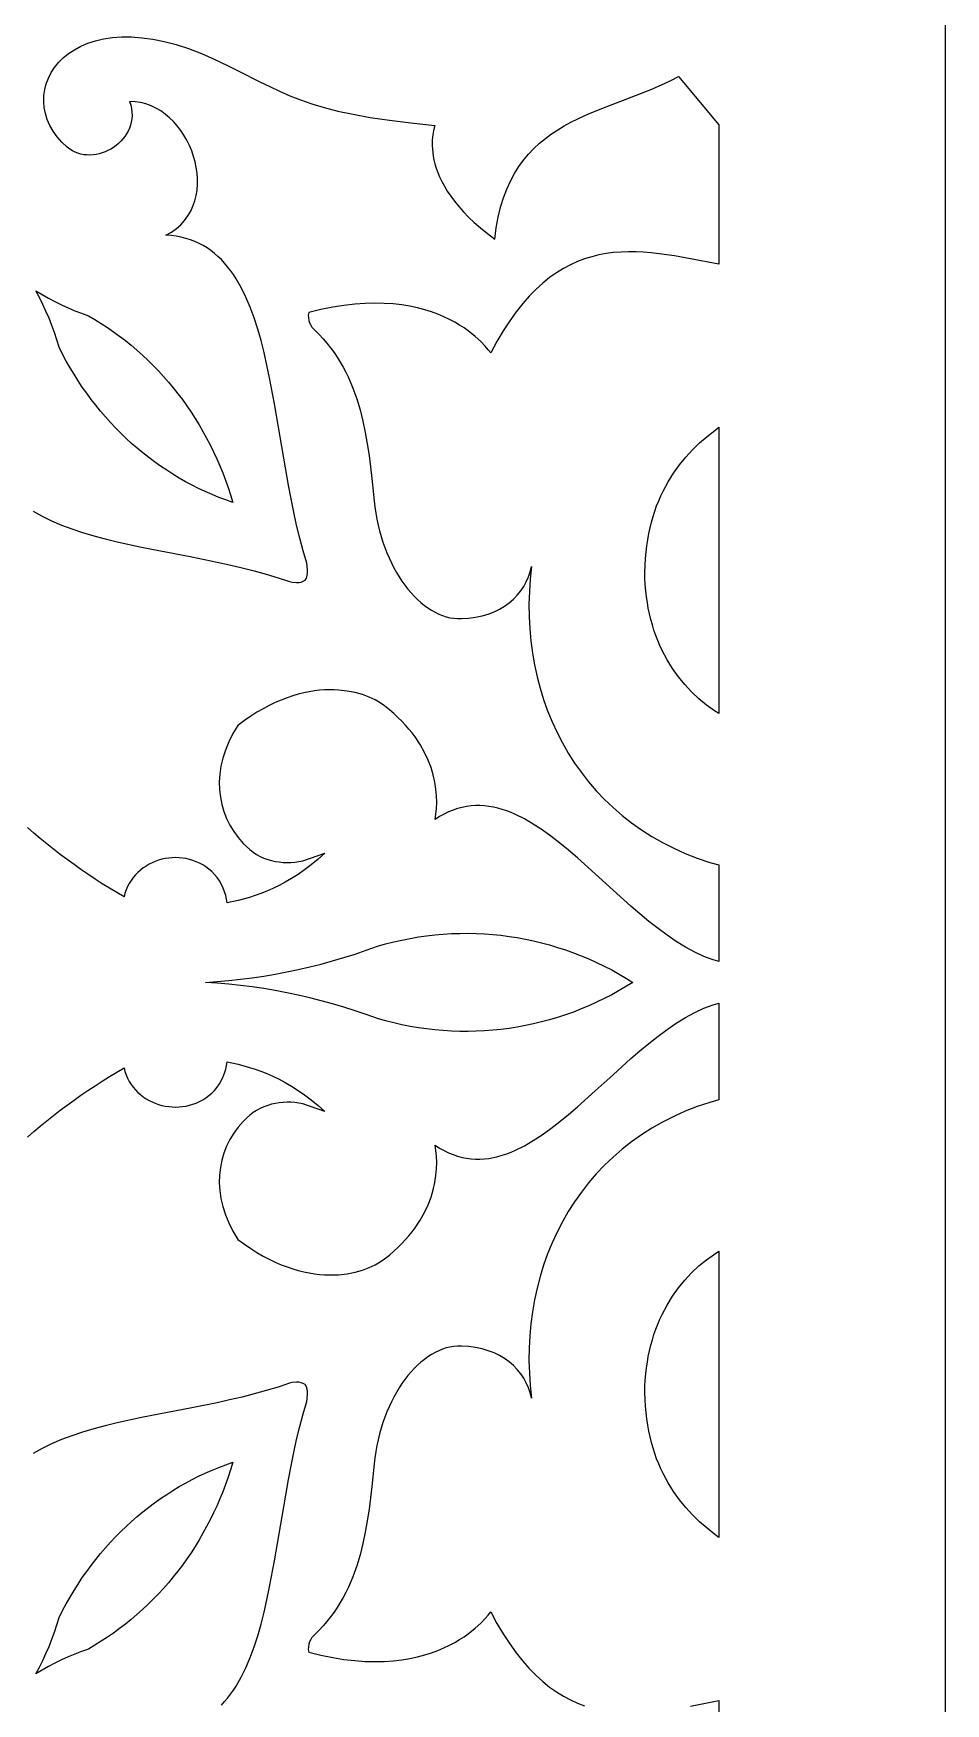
# Model space of a CAD drawing. Extents: x 2655 to 3655, y -2457 to -457.
# Drawn here: x 3453.5 to 3654.7, y -2090.3 to -1721.8 of the extents above; entities that cross this region are included whole.
import ezdxf

# ---------------------------------------------------------------- set-up
doc = ezdxf.new("R2010")
doc.units = 0
doc.layers.add('LAYER_1', color=18, linetype='CONTINUOUS')

msp = doc.modelspace()

# ---------------------------------------------------------------- linework, layer by layer
at = {"layer": 'LAYER_1'}
for points in [[(2654.71, -2456.51), (3654.71, -2456.51), (3654.71, -456.51), (2654.71, -456.51)], [(3455.47, -1779.47), (3456.87, -1780.27), (3458.29, -1781.02), (3459.73, -1781.73), (3461.19, -1782.4), (3462.67, -1783.02), (3464.17, -1783.6), (3465.67, -1784.13), (3467.09, -1784.96), (3468.49, -1785.83), (3469.86, -1786.73), (3471.21, -1787.66), (3472.54, -1788.63), (3473.84, -1789.63), (3475.11, -1790.66), (3476.36, -1791.73), (3477.58, -1792.83), (3478.78, -1793.95), (3479.95, -1795.11), (3481.09, -1796.3), (3482.21, -1797.51), (3483.3, -1798.76), (3484.35, -1800.03), (3485.38, -1801.33), (3486.38, -1802.65), (3487.35, -1804.01), (3488.29, -1805.38), (3489.19, -1806.78), (3490.07, -1808.21), (3490.91, -1809.66), (3491.73, -1811.13), (3492.5, -1812.63), (3493.25, -1814.14), (3493.96, -1815.68), (3494.64, -1817.24), (3495.28, -1818.82), (3495.89, -1820.41), (3496.46, -1822.03), (3496.99, -1823.66), (3497.49, -1825.32), (3495.95, -1824.78), (3494.44, -1824.21), (3492.93, -1823.59), (3491.45, -1822.94), (3489.98, -1822.25), (3488.53, -1821.52), (3487.1, -1820.75), (3485.69, -1819.95), (3484.3, -1819.12), (3482.93, -1818.24), (3481.59, -1817.34), (3480.26, -1816.39), (3478.96, -1815.42), (3477.68, -1814.41), (3476.42, -1813.37), (3475.19, -1812.29), (3473.98, -1811.19), (3472.8, -1810.05), (3471.64, -1808.88), (3470.51, -1807.68), (3469.41, -1806.45), (3468.34, -1805.19), (3467.29, -1803.9), (3466.27, -1802.59), (3465.28, -1801.24), (3464.32, -1799.87), (3463.39, -1798.47), (3462.49, -1797.05), (3461.62, -1795.6), (3460.78, -1794.12), (3459.98, -1792.62), (3459.21, -1791.09), (3458.71, -1789.47), (3458.17, -1787.86), (3457.6, -1786.27), (3456.98, -1784.7), (3456.31, -1783.15), (3455.61, -1781.62), (3454.87, -1780.11), (3454.09, -1778.63)], [(3604.71, -1871.9), (3603.71, -1871.28), (3601.96, -1870.02), (3600.28, -1868.64), (3598.69, -1867.15), (3597.18, -1865.53), (3595.78, -1863.81), (3594.47, -1861.97), (3593.28, -1860.02), (3592.2, -1857.96), (3591.7, -1856.89), (3591.24, -1855.8), (3590.8, -1854.68), (3590.4, -1853.53), (3590.04, -1852.36), (3589.71, -1851.16), (3589.41, -1849.94), (3589.15, -1848.69), (3588.93, -1847.42), (3588.74, -1846.13), (3588.59, -1844.81), (3588.48, -1843.46), (3588.41, -1842.1), (3588.38, -1840.71), (3588.38, -1840.71), (3588.43, -1839.2), (3588.52, -1837.73), (3588.65, -1836.29), (3588.81, -1834.9), (3589.02, -1833.54), (3589.26, -1832.21), (3589.53, -1830.92), (3589.85, -1829.67), (3590.19, -1828.45), (3590.57, -1827.26), (3590.98, -1826.11), (3591.43, -1824.98), (3591.9, -1823.89), (3592.41, -1822.83), (3593.5, -1820.79), (3594.7, -1818.87), (3596.01, -1817.06), (3597.41, -1815.35), (3598.89, -1813.73), (3600.45, -1812.21), (3602.09, -1810.77), (3603.78, -1809.42), (3604.71, -1808.75)], [(3551.2, -1920.43), (3553.02, -1920.51), (3554.83, -1920.65), (3556.65, -1920.83), (3558.45, -1921.07), (3560.25, -1921.35), (3562.05, -1921.68), (3563.83, -1922.06), (3565.61, -1922.49), (3567.38, -1922.96), (3569.14, -1923.49), (3570.89, -1924.06), (3572.62, -1924.68), (3574.34, -1925.34), (3576.05, -1926.06), (3577.74, -1926.82), (3579.42, -1927.63), (3581.08, -1928.48), (3582.73, -1929.39), (3584.35, -1930.34), (3585.76, -1931.22), (3584.35, -1932.09), (3582.73, -1933.04), (3581.08, -1933.95), (3579.42, -1934.8), (3577.74, -1935.61), (3576.05, -1936.37), (3574.34, -1937.09), (3572.62, -1937.76), (3570.89, -1938.37), (3569.14, -1938.95), (3567.38, -1939.47), (3565.61, -1939.95), (3563.83, -1940.37), (3562.05, -1940.75), (3560.25, -1941.08), (3558.45, -1941.36), (3556.65, -1941.6), (3554.83, -1941.78), (3553.02, -1941.92), (3551.2, -1942.01), (3549.38, -1942.04), (3547.55, -1942.03), (3545.73, -1941.97), (3543.9, -1941.86), (3542.08, -1941.7), (3540.26, -1941.49), (3538.44, -1941.23), (3536.62, -1940.92), (3534.81, -1940.56), (3533, -1940.15), (3531.2, -1939.69), (3529.41, -1939.18), (3526.95, -1938.3), (3524.48, -1937.46), (3522, -1936.67), (3519.51, -1935.94), (3517, -1935.26), (3514.48, -1934.62), (3511.96, -1934.04), (3509.42, -1933.51), (3506.87, -1933.03), (3504.32, -1932.6), (3501.76, -1932.22), (3499.19, -1931.89), (3496.62, -1931.61), (3494.04, -1931.39), (3491.46, -1931.22), (3494.04, -1931.04), (3496.62, -1930.82), (3499.19, -1930.54), (3501.76, -1930.21), (3504.32, -1929.84), (3506.87, -1929.41), (3509.42, -1928.92), (3511.96, -1928.39), (3514.48, -1927.81), (3517, -1927.18), (3519.51, -1926.49), (3522, -1925.76), (3524.48, -1924.97), (3526.95, -1924.14), (3529.41, -1923.25), (3531.2, -1922.74), (3533, -1922.28), (3534.81, -1921.87), (3536.62, -1921.51), (3538.44, -1921.2), (3540.26, -1920.94), (3542.08, -1920.73), (3543.9, -1920.57), (3545.73, -1920.46), (3547.55, -1920.4), (3549.38, -1920.39)], [(3604.71, -2053.68), (3603.78, -2053.01), (3602.09, -2051.66), (3600.45, -2050.22), (3598.89, -2048.7), (3597.41, -2047.08), (3596.01, -2045.37), (3594.7, -2043.56), (3593.5, -2041.64), (3592.41, -2039.6), (3591.9, -2038.54), (3591.43, -2037.45), (3590.98, -2036.33), (3590.57, -2035.17), (3590.19, -2033.98), (3589.85, -2032.76), (3589.53, -2031.51), (3589.26, -2030.22), (3589.02, -2028.9), (3588.81, -2027.54), (3588.65, -2026.14), (3588.52, -2024.71), (3588.43, -2023.23), (3588.38, -2021.72), (3588.38, -2021.72), (3588.41, -2020.33), (3588.48, -2018.97), (3588.59, -2017.62), (3588.74, -2016.3), (3588.93, -2015.01), (3589.15, -2013.74), (3589.41, -2012.49), (3589.71, -2011.27), (3590.04, -2010.07), (3590.4, -2008.9), (3590.8, -2007.75), (3591.24, -2006.63), (3591.7, -2005.54), (3592.2, -2004.47), (3593.28, -2002.41), (3594.47, -2000.46), (3595.78, -1998.62), (3597.18, -1996.9), (3598.69, -1995.28), (3600.28, -1993.79), (3601.96, -1992.41), (3603.71, -1991.15), (3604.71, -1990.53)], [(3496.99, -2038.77), (3496.46, -2040.4), (3495.89, -2042.02), (3495.28, -2043.61), (3494.64, -2045.19), (3493.96, -2046.75), (3493.25, -2048.29), (3492.5, -2049.81), (3491.73, -2051.3), (3490.91, -2052.77), (3490.07, -2054.22), (3489.19, -2055.65), (3488.29, -2057.05), (3487.35, -2058.43), (3486.38, -2059.78), (3485.38, -2061.1), (3484.35, -2062.4), (3483.3, -2063.67), (3482.21, -2064.92), (3481.09, -2066.13), (3479.95, -2067.32), (3478.78, -2068.48), (3477.58, -2069.6), (3476.36, -2070.7), (3475.11, -2071.77), (3473.84, -2072.8), (3472.54, -2073.8), (3471.21, -2074.77), (3469.86, -2075.7), (3468.49, -2076.6), (3467.09, -2077.47), (3465.67, -2078.3), (3464.17, -2078.83), (3462.67, -2079.41), (3461.19, -2080.03), (3459.73, -2080.7), (3458.29, -2081.41), (3456.87, -2082.16), (3455.47, -2082.96), (3454.09, -2083.81), (3454.87, -2082.32), (3455.61, -2080.81), (3456.31, -2079.28), (3456.98, -2077.73), (3457.6, -2076.16), (3458.17, -2074.57), (3458.71, -2072.96), (3459.21, -2071.34), (3459.98, -2069.81), (3460.78, -2068.31), (3461.62, -2066.83), (3462.49, -2065.38), (3463.39, -2063.96), (3464.32, -2062.56), (3465.28, -2061.19), (3466.27, -2059.84), (3467.29, -2058.53), (3468.34, -2057.24), (3469.41, -2055.98), (3470.51, -2054.75), (3471.64, -2053.55), (3472.8, -2052.38), (3473.98, -2051.25), (3475.19, -2050.14), (3476.42, -2049.07), (3477.68, -2048.02), (3478.96, -2047.01), (3480.26, -2046.04), (3481.59, -2045.1), (3482.93, -2044.19), (3484.3, -2043.32), (3485.69, -2042.48), (3487.1, -2041.68), (3488.53, -2040.91), (3489.98, -2040.18), (3491.45, -2039.49), (3492.93, -2038.84), (3494.44, -2038.23), (3495.95, -2037.65), (3497.49, -2037.11)]]:
    msp.add_lwpolyline(points, close=True, dxfattribs=at)
for points in [[(3453.49, -1827.26), (3455.44, -1828.37), (3457.51, -1829.39), (3459.7, -1830.32), (3461.98, -1831.18), (3464.37, -1831.97), (3466.83, -1832.7), (3469.37, -1833.38), (3471.98, -1834.01), (3477.35, -1835.18), (3488.46, -1837.36), (3494.04, -1838.48), (3496.81, -1839.08), (3499.55, -1839.72), (3502.25, -1840.41), (3504.9, -1841.14), (3507.5, -1841.93), (3510.03, -1842.8), (3510.03, -1842.8), (3510.62, -1842.93), (3511.54, -1843.01), (3512.06, -1842.98), (3512.58, -1842.89), (3513.06, -1842.73), (3513.5, -1842.47), (3513.74, -1842.01), (3513.89, -1841.48), (3513.97, -1840.93), (3513.99, -1840.37), (3513.93, -1839.38), (3513.8, -1838.74), (3513.8, -1838.74), (3513, -1836.02), (3512.26, -1833.23), (3511.58, -1830.37), (3510.94, -1827.47), (3510.35, -1824.52), (3509.79, -1821.54), (3508.74, -1815.53), (3506.72, -1803.59), (3505.63, -1797.81), (3505.04, -1795.01), (3504.41, -1792.27), (3503.73, -1789.62), (3503, -1787.06), (3502.2, -1784.6), (3501.33, -1782.25), (3500.39, -1780.02), (3499.36, -1777.92), (3498.24, -1775.96), (3497.64, -1775.04), (3497.02, -1774.15), (3496.37, -1773.31), (3495.69, -1772.51), (3494.98, -1771.75), (3494.24, -1771.04), (3493.48, -1770.37), (3492.68, -1769.75), (3491.85, -1769.17), (3490.98, -1768.65), (3490.09, -1768.17), (3489.15, -1767.75), (3488.18, -1767.38), (3487.18, -1767.07), (3486.13, -1766.81), (3485.05, -1766.6), (3483.93, -1766.46), (3482.76, -1766.37), (3482.76, -1766.37), (3483.98, -1765.68), (3485.06, -1764.9), (3486.03, -1764.04), (3486.87, -1763.11), (3487.6, -1762.11), (3488.22, -1761.06), (3488.72, -1759.96), (3489.13, -1758.81), (3489.42, -1757.63), (3489.62, -1756.43), (3489.72, -1755.2), (3489.72, -1753.95), (3489.63, -1752.7), (3489.46, -1751.45), (3489.2, -1750.2), (3488.86, -1748.97), (3488.44, -1747.76), (3487.94, -1746.57), (3487.37, -1745.42), (3486.73, -1744.31), (3486.03, -1743.26), (3485.26, -1742.25), (3484.43, -1741.31), (3483.54, -1740.45), (3482.6, -1739.65), (3481.61, -1738.95), (3480.57, -1738.33), (3479.49, -1737.81), (3478.36, -1737.4), (3477.2, -1737.1), (3476, -1736.92), (3474.76, -1736.86), (3474.76, -1736.86), (3475.01, -1737.66), (3475.18, -1738.44), (3475.27, -1739.2), (3475.29, -1739.95), (3475.25, -1740.68), (3475.13, -1741.39), (3474.96, -1742.08), (3474.72, -1742.74), (3474.44, -1743.38), (3474.1, -1743.99), (3473.71, -1744.57), (3473.28, -1745.12), (3472.81, -1745.64), (3472.31, -1746.12), (3471.77, -1746.57), (3471.2, -1746.98), (3470.6, -1747.35), (3469.98, -1747.67), (3469.35, -1747.96), (3468.7, -1748.2), (3468.03, -1748.39), (3467.36, -1748.54), (3466.69, -1748.63), (3466.01, -1748.67), (3465.34, -1748.66), (3464.67, -1748.6), (3464.01, -1748.47), (3463.36, -1748.29), (3462.74, -1748.05), (3462.13, -1747.75), (3461.54, -1747.38), (3460.99, -1746.95), (3460.99, -1746.95), (3459.79, -1745.81), (3458.76, -1744.63), (3457.88, -1743.4), (3457.16, -1742.13), (3456.6, -1740.83), (3456.19, -1739.51), (3455.93, -1738.19), (3455.81, -1736.86), (3455.85, -1735.53), (3456.04, -1734.23), (3456.36, -1732.95), (3456.83, -1731.7), (3457.45, -1730.5), (3458.2, -1729.35), (3459.09, -1728.25), (3460.11, -1727.23), (3461.27, -1726.29), (3462.56, -1725.43), (3463.98, -1724.67), (3465.53, -1724.02), (3467.21, -1723.48), (3469.01, -1723.06), (3470.94, -1722.77), (3472.99, -1722.62), (3475.16, -1722.63), (3477.45, -1722.79), (3479.85, -1723.12), (3482.37, -1723.62), (3485, -1724.31), (3487.75, -1725.2), (3490.6, -1726.28), (3493.57, -1727.58), (3493.57, -1727.58), (3496.33, -1728.9), (3498.86, -1730.15), (3503.45, -1732.49), (3505.64, -1733.58), (3507.82, -1734.6), (3510.06, -1735.58), (3512.41, -1736.5), (3514.92, -1737.37), (3517.67, -1738.19), (3520.7, -1738.97), (3524.07, -1739.69), (3527.83, -1740.37), (3532.06, -1741.01), (3536.79, -1741.6), (3542.09, -1742.15), (3542.09, -1742.15), (3541.91, -1742.69), (3541.75, -1743.33), (3541.6, -1744.21), (3541.49, -1745.31), (3541.48, -1746.6), (3541.59, -1748.08), (3541.71, -1748.89), (3541.88, -1749.74), (3542.1, -1750.62), (3542.37, -1751.54), (3542.72, -1752.5), (3543.13, -1753.49), (3543.61, -1754.51), (3544.18, -1755.56), (3544.82, -1756.64), (3545.56, -1757.74), (3546.39, -1758.86), (3547.33, -1760.01), (3548.36, -1761.18), (3549.51, -1762.36), (3550.77, -1763.56), (3552.15, -1764.77), (3553.66, -1766), (3555.29, -1767.23), (3555.29, -1767.23), (3555.62, -1764.73), (3556.05, -1762.38), (3556.58, -1760.18), (3557.21, -1758.13), (3557.93, -1756.21), (3558.73, -1754.43), (3559.62, -1752.77), (3560.59, -1751.22), (3561.63, -1749.79), (3562.74, -1748.46), (3563.91, -1747.22), (3565.15, -1746.08), (3566.44, -1745.01), (3567.78, -1744.03), (3569.17, -1743.11), (3570.6, -1742.25), (3572.07, -1741.45), (3573.58, -1740.69), (3575.12, -1739.98), (3576.68, -1739.3), (3579.86, -1738.02), (3583.09, -1736.79), (3586.34, -1735.57), (3589.57, -1734.28), (3592.74, -1732.89), (3594.29, -1732.13), (3595.82, -1731.33), (3595.82, -1731.33), (3604.71, -1742), (3604.71, -1772.79), (3598.43, -1771.55), (3594.95, -1770.94), (3591.51, -1770.45), (3589.81, -1770.26), (3588.12, -1770.13), (3586.45, -1770.05), (3584.78, -1770.03), (3583.13, -1770.08), (3581.5, -1770.21), (3579.87, -1770.42), (3578.26, -1770.71), (3576.66, -1771.1), (3575.08, -1771.58), (3573.51, -1772.18), (3571.95, -1772.88), (3570.41, -1773.7), (3568.88, -1774.65), (3567.36, -1775.72), (3565.86, -1776.94), (3564.38, -1778.29), (3562.9, -1779.8), (3561.45, -1781.46), (3560, -1783.28), (3558.57, -1785.28), (3557.16, -1787.44), (3555.76, -1789.79), (3554.38, -1792.32), (3554.38, -1792.32), (3553.86, -1791.62), (3553.19, -1790.83), (3552.23, -1789.84), (3550.98, -1788.69), (3549.41, -1787.46), (3548.51, -1786.82), (3547.53, -1786.19), (3546.46, -1785.57), (3545.31, -1784.96), (3544.08, -1784.37), (3542.75, -1783.81), (3541.34, -1783.29), (3539.84, -1782.82), (3538.24, -1782.4), (3536.55, -1782.04), (3534.77, -1781.75), (3532.89, -1781.53), (3530.92, -1781.4), (3528.85, -1781.35), (3526.67, -1781.4), (3524.4, -1781.56), (3522.02, -1781.84), (3519.54, -1782.23), (3516.95, -1782.75), (3514.26, -1783.4), (3514.26, -1783.4), (3514.16, -1784), (3514.18, -1784.59), (3514.29, -1785.16), (3514.46, -1785.7), (3514.7, -1786.19), (3514.97, -1786.64), (3515.27, -1787.02), (3515.57, -1787.34), (3515.57, -1787.34), (3516.52, -1788.27), (3517.43, -1789.22), (3518.28, -1790.2), (3519.08, -1791.21), (3519.84, -1792.24), (3520.55, -1793.3), (3521.22, -1794.38), (3521.85, -1795.48), (3522.44, -1796.61), (3522.99, -1797.75), (3523.98, -1800.08), (3524.83, -1802.47), (3525.57, -1804.91), (3526.19, -1807.39), (3526.72, -1809.89), (3527.17, -1812.42), (3527.55, -1814.95), (3527.88, -1817.49), (3528.16, -1820.01), (3528.66, -1824.97), (3528.66, -1824.97), (3528.82, -1826.33), (3529.02, -1827.68), (3529.26, -1829.01), (3529.54, -1830.32), (3529.86, -1831.6), (3530.21, -1832.85), (3530.6, -1834.08), (3531.03, -1835.27), (3531.48, -1836.44), (3531.97, -1837.57), (3532.48, -1838.67), (3533.02, -1839.73), (3533.6, -1840.76), (3534.19, -1841.75), (3534.81, -1842.69), (3535.46, -1843.6), (3536.13, -1844.46), (3536.82, -1845.27), (3537.52, -1846.04), (3538.25, -1846.75), (3538.99, -1847.42), (3539.75, -1848.04), (3540.52, -1848.6), (3541.31, -1849.11), (3542.11, -1849.56), (3542.92, -1849.95), (3543.73, -1850.28), (3544.56, -1850.55), (3545.39, -1850.75), (3546.23, -1850.89), (3547.07, -1850.97), (3547.92, -1850.97), (3547.92, -1850.97), (3549.52, -1850.87), (3551.04, -1850.66), (3552.48, -1850.35), (3553.84, -1849.95), (3555.12, -1849.45), (3556.32, -1848.87), (3557.43, -1848.2), (3558.45, -1847.46), (3559.39, -1846.65), (3560.24, -1845.78), (3561, -1844.85), (3561.66, -1843.86), (3562.24, -1842.82), (3562.72, -1841.74), (3563.11, -1840.63), (3563.41, -1839.48), (3563.11, -1842.25), (3562.91, -1845.01), (3562.83, -1847.76), (3562.86, -1850.49), (3562.99, -1853.2), (3563.24, -1855.89), (3563.59, -1858.55), (3564.05, -1861.17), (3564.61, -1863.77), (3565.28, -1866.32), (3566.06, -1868.83), (3566.94, -1871.3), (3567.93, -1873.71), (3569.01, -1876.08), (3570.2, -1878.39), (3571.5, -1880.63), (3572.89, -1882.82), (3574.39, -1884.94), (3575.98, -1886.98), (3577.67, -1888.96), (3579.47, -1890.85), (3581.36, -1892.66), (3583.35, -1894.39), (3585.43, -1896.03), (3587.62, -1897.58), (3589.9, -1899.04), (3592.27, -1900.39), (3594.74, -1901.64), (3597.3, -1902.79), (3599.95, -1903.82), (3602.7, -1904.74), (3604.71, -1905.31), (3604.71, -1926.62), (3604.5, -1926.57), (3603.47, -1926.26), (3602.44, -1925.9), (3601.41, -1925.5), (3599.37, -1924.55), (3597.34, -1923.45), (3595.31, -1922.2), (3593.3, -1920.83), (3591.29, -1919.34), (3589.29, -1917.76), (3587.3, -1916.1), (3585.32, -1914.39), (3581.37, -1910.84), (3577.44, -1907.25), (3573.53, -1903.75), (3571.57, -1902.08), (3569.62, -1900.48), (3567.67, -1898.98), (3565.72, -1897.58), (3563.77, -1896.3), (3561.82, -1895.17), (3559.86, -1894.2), (3558.89, -1893.77), (3557.91, -1893.4), (3556.93, -1893.07), (3555.95, -1892.79), (3554.97, -1892.56), (3553.99, -1892.39), (3553.01, -1892.27), (3552.02, -1892.21), (3551.04, -1892.21), (3550.05, -1892.28), (3549.06, -1892.4), (3548.08, -1892.6), (3547.09, -1892.86), (3546.09, -1893.2), (3545.1, -1893.61), (3544.1, -1894.09), (3543.11, -1894.65), (3542.11, -1895.29), (3542.29, -1894.11), (3542.41, -1892.85), (3542.47, -1891.5), (3542.44, -1890.08), (3542.32, -1888.59), (3542.09, -1887.05), (3541.73, -1885.46), (3541.25, -1883.83), (3540.62, -1882.16), (3539.82, -1880.47), (3538.86, -1878.76), (3537.71, -1877.04), (3537.06, -1876.18), (3536.36, -1875.32), (3535.61, -1874.46), (3534.8, -1873.6), (3533.94, -1872.74), (3533.02, -1871.89), (3532.04, -1871.05), (3530.99, -1870.21), (3530.99, -1870.21), (3530.04, -1869.54), (3528.9, -1868.89), (3527.6, -1868.28), (3526.13, -1867.73), (3524.51, -1867.28), (3522.74, -1866.93), (3520.84, -1866.71), (3519.83, -1866.66), (3518.8, -1866.65), (3517.73, -1866.69), (3516.63, -1866.77), (3515.5, -1866.91), (3514.35, -1867.09), (3513.17, -1867.34), (3511.96, -1867.64), (3510.73, -1868), (3509.47, -1868.43), (3508.19, -1868.92), (3506.88, -1869.49), (3505.56, -1870.12), (3504.21, -1870.84), (3502.84, -1871.63), (3501.46, -1872.5), (3500.06, -1873.46), (3498.64, -1874.51), (3497.55, -1876.32), (3496.64, -1878.14), (3495.89, -1879.95), (3495.31, -1881.74), (3494.9, -1883.52), (3494.64, -1885.28), (3494.53, -1887), (3494.57, -1888.7), (3494.76, -1890.36), (3495.09, -1891.98), (3495.56, -1893.55), (3496.15, -1895.07), (3496.88, -1896.54), (3497.73, -1897.95), (3498.71, -1899.28), (3499.79, -1900.55), (3499.79, -1900.55), (3500.5, -1901.27), (3501.24, -1901.91), (3502, -1902.47), (3502.77, -1902.97), (3503.57, -1903.41), (3504.38, -1903.78), (3505.21, -1904.08), (3506.04, -1904.33), (3506.89, -1904.52), (3507.75, -1904.65), (3508.61, -1904.74), (3509.47, -1904.77), (3510.34, -1904.75), (3511.21, -1904.68), (3512.07, -1904.57), (3512.93, -1904.42), (3517.82, -1902.74), (3517.82, -1902.74), (3516.31, -1904.07), (3514.81, -1905.28), (3513.35, -1906.38), (3511.9, -1907.38), (3510.48, -1908.29), (3509.09, -1909.1), (3507.71, -1909.83), (3506.36, -1910.49), (3505.03, -1911.07), (3503.72, -1911.59), (3502.43, -1912.05), (3501.16, -1912.46), (3498.66, -1913.14), (3496.24, -1913.68), (3496.12, -1912.85), (3495.94, -1912.03), (3495.7, -1911.21), (3495.4, -1910.41), (3495.04, -1909.62), (3494.59, -1908.85), (3494.07, -1908.11), (3493.45, -1907.38), (3493.45, -1907.38), (3492.85, -1906.78), (3492.22, -1906.23), (3491.56, -1905.74), (3490.88, -1905.31), (3490.18, -1904.92), (3489.46, -1904.6), (3488.72, -1904.32), (3487.98, -1904.09), (3487.22, -1903.92), (3486.45, -1903.8), (3485.68, -1903.72), (3484.91, -1903.7), (3484.14, -1903.72), (3483.38, -1903.79), (3482.62, -1903.91), (3481.87, -1904.07), (3481.14, -1904.28), (3480.42, -1904.53), (3479.71, -1904.83), (3479.03, -1905.17), (3478.38, -1905.55), (3477.74, -1905.98), (3477.14, -1906.44), (3476.57, -1906.95), (3476.04, -1907.5), (3475.54, -1908.08), (3475.09, -1908.71), (3474.68, -1909.37), (3474.31, -1910.07), (3473.99, -1910.8), (3473.73, -1911.57), (3473.52, -1912.38), (3471.9, -1911.42), (3470.29, -1910.44), (3468.7, -1909.44), (3467.13, -1908.41), (3465.57, -1907.37), (3464.02, -1906.3), (3462.49, -1905.22), (3460.97, -1904.11), (3459.47, -1902.99), (3457.99, -1901.84), (3456.51, -1900.67), (3455.06, -1899.49), (3453.62, -1898.28), (3452.2, -1897.06)], [(3452.2, -1965.37), (3453.62, -1964.15), (3455.06, -1962.94), (3456.51, -1961.76), (3457.99, -1960.59), (3459.47, -1959.45), (3460.97, -1958.32), (3462.49, -1957.21), (3464.02, -1956.13), (3465.57, -1955.06), (3467.13, -1954.02), (3468.7, -1952.99), (3470.29, -1951.99), (3471.9, -1951.01), (3473.52, -1950.05), (3473.73, -1950.86), (3473.99, -1951.63), (3474.31, -1952.36), (3474.68, -1953.06), (3475.09, -1953.72), (3475.54, -1954.35), (3476.04, -1954.93), (3476.57, -1955.48), (3477.14, -1955.99), (3477.74, -1956.45), (3478.38, -1956.88), (3479.03, -1957.26), (3479.71, -1957.6), (3480.42, -1957.9), (3481.14, -1958.15), (3481.87, -1958.36), (3482.62, -1958.52), (3483.38, -1958.64), (3484.14, -1958.71), (3484.91, -1958.73), (3485.68, -1958.71), (3486.45, -1958.63), (3487.22, -1958.51), (3487.98, -1958.34), (3488.72, -1958.11), (3489.46, -1957.84), (3490.18, -1957.51), (3490.88, -1957.12), (3491.56, -1956.69), (3492.22, -1956.2), (3492.85, -1955.65), (3493.45, -1955.05), (3493.45, -1955.05), (3494.07, -1954.33), (3494.59, -1953.58), (3495.04, -1952.81), (3495.4, -1952.02), (3495.7, -1951.22), (3495.94, -1950.4), (3496.12, -1949.58), (3496.24, -1948.75), (3498.66, -1949.29), (3501.16, -1949.97), (3502.43, -1950.38), (3503.72, -1950.84), (3505.03, -1951.36), (3506.36, -1951.94), (3507.71, -1952.6), (3509.09, -1953.33), (3510.48, -1954.15), (3511.9, -1955.05), (3513.35, -1956.05), (3514.81, -1957.15), (3516.31, -1958.36), (3517.82, -1959.69), (3517.82, -1959.69), (3512.93, -1958.01), (3512.07, -1957.86), (3511.21, -1957.75), (3510.34, -1957.68), (3509.47, -1957.66), (3508.61, -1957.7), (3507.75, -1957.78), (3506.89, -1957.91), (3506.04, -1958.1), (3505.21, -1958.35), (3504.38, -1958.65), (3503.57, -1959.02), (3502.77, -1959.46), (3502, -1959.96), (3501.24, -1960.53), (3500.5, -1961.16), (3499.79, -1961.88), (3499.79, -1961.88), (3498.71, -1963.15), (3497.73, -1964.49), (3496.88, -1965.89), (3496.15, -1967.36), (3495.56, -1968.88), (3495.09, -1970.45), (3494.76, -1972.07), (3494.57, -1973.73), (3494.53, -1975.43), (3494.64, -1977.16), (3494.9, -1978.91), (3495.31, -1980.69), (3495.89, -1982.48), (3496.64, -1984.29), (3497.55, -1986.11), (3498.64, -1987.93), (3500.06, -1988.97), (3501.46, -1989.93), (3502.84, -1990.8), (3504.21, -1991.59), (3505.56, -1992.31), (3506.88, -1992.94), (3508.19, -1993.51), (3509.47, -1994), (3510.73, -1994.43), (3511.96, -1994.79), (3513.17, -1995.09), (3514.35, -1995.34), (3515.5, -1995.52), (3516.63, -1995.66), (3517.73, -1995.74), (3518.8, -1995.78), (3519.83, -1995.77), (3520.84, -1995.72), (3522.74, -1995.5), (3524.51, -1995.16), (3526.13, -1994.7), (3527.6, -1994.15), (3528.9, -1993.54), (3530.04, -1992.89), (3530.99, -1992.22), (3530.99, -1992.22), (3532.04, -1991.38), (3533.02, -1990.54), (3533.94, -1989.69), (3534.8, -1988.83), (3535.61, -1987.98), (3536.36, -1987.12), (3537.06, -1986.25), (3537.71, -1985.39), (3538.86, -1983.67), (3539.82, -1981.96), (3540.62, -1980.27), (3541.25, -1978.6), (3541.73, -1976.97), (3542.09, -1975.38), (3542.32, -1973.84), (3542.44, -1972.35), (3542.47, -1970.93), (3542.41, -1969.58), (3542.29, -1968.32), (3542.11, -1967.14), (3543.11, -1967.78), (3544.1, -1968.34), (3545.1, -1968.82), (3546.09, -1969.23), (3547.09, -1969.57), (3548.08, -1969.83), (3549.06, -1970.03), (3550.05, -1970.16), (3551.04, -1970.22), (3552.02, -1970.22), (3553.01, -1970.16), (3553.99, -1970.05), (3554.97, -1969.87), (3555.95, -1969.64), (3556.93, -1969.36), (3557.91, -1969.04), (3558.89, -1968.66), (3559.86, -1968.23), (3561.82, -1967.26), (3563.77, -1966.13), (3565.72, -1964.85), (3567.67, -1963.45), (3569.62, -1961.95), (3571.57, -1960.35), (3573.53, -1958.68), (3577.44, -1955.18), (3581.37, -1951.59), (3585.32, -1948.05), (3587.3, -1946.33), (3589.29, -1944.67), (3591.29, -1943.09), (3593.3, -1941.6), (3595.31, -1940.23), (3597.34, -1938.98), (3599.37, -1937.88), (3601.41, -1936.94), (3602.44, -1936.53), (3603.47, -1936.17), (3604.5, -1935.86), (3604.71, -1935.81), (3604.71, -1957.12), (3602.7, -1957.69), (3599.95, -1958.61), (3597.3, -1959.65), (3594.74, -1960.79), (3592.27, -1962.04), (3589.9, -1963.4), (3587.62, -1964.85), (3585.43, -1966.4), (3583.35, -1968.04), (3581.36, -1969.77), (3579.47, -1971.58), (3577.67, -1973.48), (3575.98, -1975.45), (3574.39, -1977.49), (3572.89, -1979.61), (3571.5, -1981.8), (3570.2, -1984.04), (3569.01, -1986.35), (3567.93, -1988.72), (3566.94, -1991.13), (3566.06, -1993.6), (3565.28, -1996.11), (3564.61, -1998.67), (3564.05, -2001.26), (3563.59, -2003.88), (3563.24, -2006.54), (3562.99, -2009.23), (3562.86, -2011.94), (3562.83, -2014.67), (3562.91, -2017.42), (3563.11, -2020.18), (3563.41, -2022.95), (3563.11, -2021.8), (3562.72, -2020.69), (3562.24, -2019.61), (3561.66, -2018.57), (3561, -2017.59), (3560.24, -2016.65), (3559.39, -2015.78), (3558.45, -2014.97), (3557.43, -2014.23), (3556.32, -2013.57), (3555.12, -2012.98), (3553.84, -2012.48), (3552.48, -2012.08), (3551.04, -2011.77), (3549.52, -2011.56), (3547.92, -2011.46), (3547.92, -2011.46), (3547.07, -2011.46), (3546.23, -2011.54), (3545.39, -2011.68), (3544.56, -2011.88), (3543.73, -2012.15), (3542.92, -2012.48), (3542.11, -2012.88), (3541.31, -2013.33), (3540.52, -2013.83), (3539.75, -2014.39), (3538.99, -2015.01), (3538.25, -2015.68), (3537.52, -2016.39), (3536.82, -2017.16), (3536.13, -2017.98), (3535.46, -2018.84), (3534.81, -2019.74), (3534.19, -2020.68), (3533.6, -2021.67), (3533.02, -2022.7), (3532.48, -2023.76), (3531.97, -2024.86), (3531.48, -2025.99), (3531.03, -2027.16), (3530.6, -2028.36), (3530.21, -2029.58), (3529.86, -2030.84), (3529.54, -2032.12), (3529.26, -2033.42), (3529.02, -2034.75), (3528.82, -2036.1), (3528.66, -2037.46), (3528.66, -2037.46), (3528.16, -2042.43), (3527.88, -2044.94), (3527.55, -2047.48), (3527.17, -2050.01), (3526.72, -2052.54), (3526.19, -2055.04), (3525.57, -2057.52), (3524.83, -2059.96), (3523.98, -2062.35), (3522.99, -2064.69), (3522.44, -2065.83), (3521.85, -2066.95), (3521.22, -2068.05), (3520.55, -2069.13), (3519.84, -2070.19), (3519.08, -2071.22), (3518.28, -2072.23), (3517.43, -2073.21), (3516.52, -2074.17), (3515.57, -2075.09), (3515.57, -2075.09), (3515.27, -2075.41), (3514.97, -2075.79), (3514.7, -2076.24), (3514.46, -2076.74), (3514.29, -2077.27), (3514.18, -2077.84), (3514.16, -2078.43), (3514.26, -2079.03), (3514.26, -2079.03), (3516.95, -2079.68), (3519.54, -2080.2), (3522.02, -2080.6), (3524.4, -2080.87), (3526.67, -2081.03), (3528.85, -2081.08), (3530.92, -2081.04), (3532.89, -2080.9), (3534.77, -2080.68), (3536.55, -2080.39), (3538.24, -2080.03), (3539.84, -2079.61), (3541.34, -2079.14), (3542.75, -2078.62), (3544.08, -2078.06), (3545.31, -2077.47), (3546.46, -2076.86), (3547.53, -2076.24), (3548.51, -2075.61), (3549.41, -2074.97), (3550.98, -2073.74), (3552.23, -2072.59), (3553.19, -2071.6), (3553.86, -2070.81), (3554.38, -2070.11), (3554.38, -2070.11), (3555.76, -2072.64), (3557.16, -2074.99), (3558.57, -2077.16), (3560, -2079.15), (3561.45, -2080.97), (3562.9, -2082.63), (3564.38, -2084.14), (3565.86, -2085.49), (3567.36, -2086.71), (3568.88, -2087.78), (3570.41, -2088.73), (3571.95, -2089.55), (3573.51, -2090.26), (3575.08, -2090.85)], [(3494.98, -2090.68), (3495.69, -2089.92), (3496.37, -2089.12), (3497.02, -2088.28), (3497.64, -2087.39), (3498.24, -2086.47), (3499.36, -2084.51), (3500.39, -2082.42), (3501.33, -2080.19), (3502.2, -2077.83), (3503, -2075.37), (3503.73, -2072.81), (3504.41, -2070.16), (3505.04, -2067.42), (3505.63, -2064.62), (3506.72, -2058.84), (3508.74, -2046.9), (3509.79, -2040.89), (3510.35, -2037.91), (3510.94, -2034.96), (3511.58, -2032.06), (3512.26, -2029.2), (3513, -2026.41), (3513.8, -2023.69), (3513.8, -2023.69), (3513.93, -2023.05), (3513.99, -2022.06), (3513.97, -2021.51), (3513.89, -2020.95), (3513.74, -2020.42), (3513.5, -2019.96), (3513.06, -2019.7), (3512.58, -2019.54), (3512.06, -2019.45), (3511.54, -2019.42), (3510.62, -2019.5), (3510.03, -2019.63), (3510.03, -2019.63), (3507.5, -2020.5), (3504.9, -2021.29), (3502.25, -2022.03), (3499.55, -2022.71), (3496.81, -2023.35), (3494.04, -2023.95), (3488.46, -2025.08), (3477.35, -2027.25), (3471.98, -2028.42), (3469.37, -2029.05), (3466.83, -2029.73), (3464.37, -2030.46), (3461.98, -2031.25), (3459.7, -2032.11), (3457.51, -2033.04), (3455.44, -2034.06), (3453.49, -2035.17)], [(3598.43, -2090.88), (3604.71, -2089.64), (3604.71, -2120.43)]]:
    msp.add_lwpolyline(points, dxfattribs=at)

doc.saveas('drawing.dxf')
